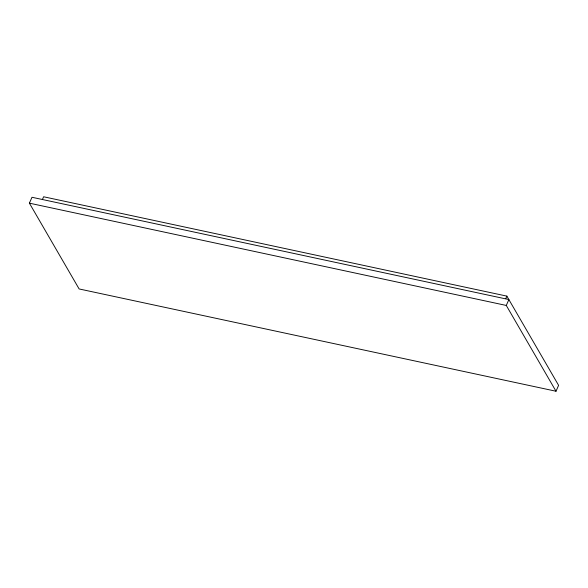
<?xml version="1.0" encoding="UTF-8"?>
<svg xmlns="http://www.w3.org/2000/svg" width="588" height="588" viewBox="0 0 588 588"><rect width="100%" height="100%" fill="white"/><g stroke="black" fill="none" stroke-linecap="round" stroke-linejoin="round"><path stroke-width="0.88" d="M556.013 391.233L79.123 288.951L29.4 203.169L31.987 197.274L508.877 299.557L506.29 305.451L556.013 391.233L558.6 385.338L506.871 296.124L43.615 196.767L42.512 199.273M505.776 298.63L506.871 296.124M29.4 203.169L506.29 305.451"/></g></svg>
